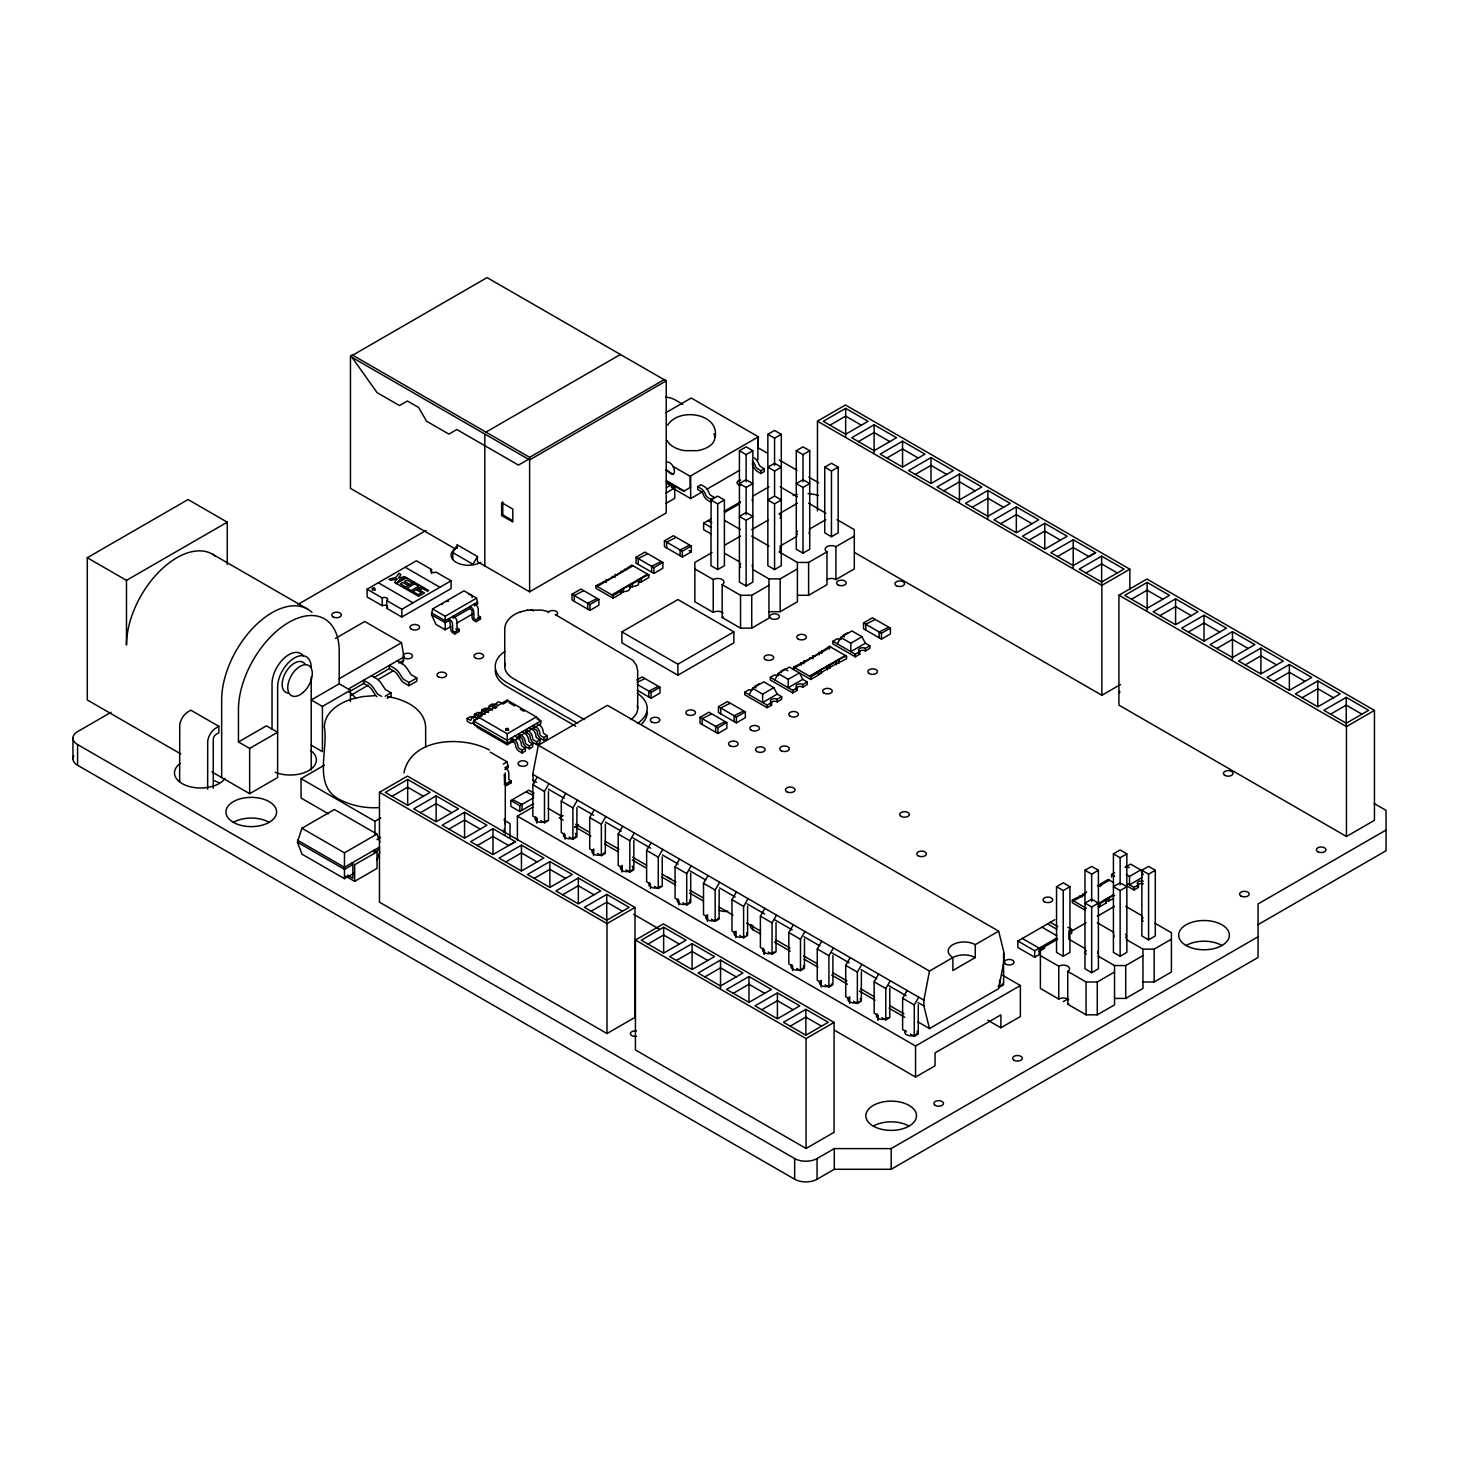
<?xml version="1.0" encoding="UTF-8"?>
<svg xmlns="http://www.w3.org/2000/svg" width="1459" height="1459" viewBox="0 0 1459 1459"><rect width="100%" height="100%" fill="white"/><g stroke="black" fill="none" stroke-linecap="round" stroke-linejoin="round"><path stroke-width="1.5" d="M478.552 715.257L478.588 714.491A5.417 3.137 60 0 1 481.78 712.539L485.118 714.399M474.649 717.226L474.667 716.77A5.417 3.137 60 0 1 477.859 714.801L481.196 716.661M495.586 708.144L495.586 707.87A1.933 1.112 60 0 1 496.735 707.177M403.942 772.887C411.073 737.16 463.178 735.719 489.458 750.035M533.739 784.212L532.736 774.328L538.335 745.239L607.473 705.317L998.649 931.152L1004.248 953.785L1004.248 959.548L998.649 988.637L929.492 1028.559L917.711 1021.756M929.492 1028.559L923.894 1005.944L923.894 1000.181L929.492 971.074L952.873 957.578A15.83 9.137 0 0 1 975.269 957.578L975.269 944.648L998.649 931.152M667.62 425.244C679.402 406.021 723.846 414.028 714.108 440.855A23.8 13.751 0 0 1 697.092 450.685L684.545 450.63A24.657 14.225 0 0 1 667.31 440.673M324.336 726.418C325.01 712.466 338.342 703.585 350.342 699.536M375.328 590.275L373.796 589.126L372.264 590.275M508.753 730.12L507.221 728.971L505.689 730.12M450.831 626.568L445.232 629.796L436.004 624.47L431.517 614.768L432.593 608.95L463.998 590.822L476.619 598.117L477.695 603.935L474.339 605.868M354.008 873.157L344.47 878.683L301.922 854.117L297.435 842.208L301.922 828.256L334.385 809.508L376.933 834.074L379.924 842.007M376.933 859.935L379.924 852.001M402.337 664.064L403.942 656.951L401.535 642.726L364.75 621.498L335.424 638.422M749.197 694.776L752.552 688.32L763.75 681.845L773.835 687.663L777.191 694.137L781.677 696.727L781.677 699.299L777.191 701.888A3.958 2.28 0 0 0 770.954 702.363M774.802 680.003L778.158 673.529L789.355 667.073L810.73 679.493L818.426 675.043C817.423 668.952 825.539 668.86 828.639 665.541C835.442 662.878 838.232 658.866 846.548 656.222L846.548 658.811C835.843 664.137 825.539 669.061 818.426 675.043M837.357 643.875L840.731 637.419L851.928 630.945L861.995 636.762L865.351 643.237L869.838 645.826L869.838 648.398L865.351 650.988A3.958 2.28 0 0 0 859.752 650.988A3.958 2.28 0 0 0 859.752 654.216L855.284 656.805L832.888 643.875L832.888 641.285L837.357 638.714A3.958 2.28 0 0 0 841.186 639.297M452.801 559.271L452.801 552.614L457.287 544.864L477.44 556.499L477.44 561.679L529.617 591.807L666.234 512.93L666.234 381.054L664.848 379.851A3.064 2.499 0 0 0 663.991 379.759L529.617 457.324L352.695 355.194A3.064 2.499 0 0 0 351.838 355.285M477.44 556.499L472.953 564.268L452.801 552.614M536.657 822.803L536.657 818.317L532.827 816.092L532.827 784.741L537.313 776.972M540.651 820.615L544.481 822.821L544.481 791.453L548.949 783.702M565.107 839.235L565.107 834.73L561.277 832.524L561.277 801.155L565.745 793.404M569.083 837.028L572.913 839.235L572.913 807.885L577.399 800.116M593.539 851.144L589.71 848.937L589.71 817.569L594.196 809.818M597.533 853.46L601.363 855.667L601.363 824.299L605.832 816.548M622.026 872.099L622.026 867.594L618.197 865.388L618.197 834.019L622.665 826.25M626.002 869.892L629.832 872.099L629.832 840.731L634.318 832.98M650.459 888.513L650.459 884.008L646.629 881.801L646.629 850.433L651.115 842.682M654.453 886.324L658.283 888.531L658.283 857.163L662.751 849.393M678.909 904.927L678.909 900.44L675.079 898.215L675.079 866.865L679.547 859.096M682.885 902.738L686.715 904.945L686.715 873.576L691.201 865.825M707.341 921.358L707.341 916.854L703.512 914.647L703.512 883.279L707.998 875.528M711.335 919.152L715.165 921.358L715.165 890.008L719.634 882.239M735.792 933.268L731.962 931.061L731.962 899.692L736.43 891.941M739.768 935.584L743.598 937.79L743.598 906.422L748.084 898.671M764.224 954.186L764.224 949.7L760.394 947.493L760.394 916.124L764.881 908.355M768.218 951.997L772.048 954.204L772.048 922.836L776.516 915.085M792.656 970.618L792.656 966.113L788.827 963.907L788.827 932.538L793.313 924.787M796.65 968.411L800.48 970.636L800.48 939.268L804.967 931.499M821.107 987.032L821.107 982.527L817.277 980.32L817.277 948.952L821.764 941.201M825.083 984.843L828.913 987.05L828.913 955.681L833.399 947.931M849.539 998.959L845.709 996.752L845.709 965.384L850.196 957.615M853.533 1001.257L857.363 1003.464L857.363 972.095L861.85 964.344M877.99 1019.877L877.99 1015.373L874.16 1013.166L874.16 981.798L878.628 974.047M881.966 1017.671L885.795 1019.896L885.795 988.527L890.282 980.758M906.458 1031.823L902.629 1029.598L902.629 998.248L907.115 990.479M910.452 1034.121L914.282 1036.328L914.282 1004.959L918.769 997.208M516.559 737.871L540.815 723.865L540.815 721.02L536.347 716.953L507.221 700.138L478.114 716.953L473.628 721.02L473.628 723.865L478.114 727.95L507.221 744.747L520.808 736.904M620.768 589.728L620.768 591.187L613.054 595.619L595.929 585.734L595.929 588.324L613.054 598.208L620.768 593.777C619.765 587.667 627.881 587.576 630.981 584.257C637.784 581.594 640.556 577.6 648.89 574.937L648.89 577.527L641.194 581.977L638.385 582.177M818.426 671.012L818.426 672.453L810.73 676.903L793.587 667.018L793.587 669.608M1114.64 895.534C1106.779 897.194 1104.919 902.428 1097.952 903.905M351.838 355.285L350.47 356.488L529.617 459.913L666.198 380.872L487.069 277.611L350.47 356.488L350.47 488.364L455.336 548.912M180.752 753.92L87.285 699.955L87.285 557.721L188.065 499.543L227.257 522.176L227.257 564.524M87.285 557.721L126.477 580.354L227.257 522.176M485.956 432.119L620.312 354.537M528.505 459.275L518.419 465.093L456.831 429.53L448.916 434.107L426.52 421.177L418.605 407.462L407.408 401.006L399.492 405.566L377.097 392.635L352.02 357.382M111.048 712.302L77.582 731.634A15.83 9.137 0 0 0 77.582 744.564L77.582 765.245L794.663 1179.237A15.83 9.137 0 0 0 817.058 1179.237L834.293 1169.279L891.175 1169.279L1258.059 957.469L1258.059 903.942L1386.05 830.043M298.092 604.336L426.046 530.438M665.723 412.769L691.238 398.033L758.406 436.825L757.859 448.46M387.219 606.087A3.173 1.824 0 0 0 382.24 605.704L367.121 596.986L367.121 589.217L416.38 560.767L431.499 569.502L431.499 573.387M501.622 515.519L512.82 521.975L512.82 509.045L501.622 502.589L501.622 515.519L502.753 514.863L512.073 520.261M386.708 600.524L401.827 609.26L451.086 580.81L451.086 588.579L401.827 617.011L386.708 608.294L386.708 600.524A3.173 1.824 0 0 0 386.708 597.953A3.173 1.824 0 0 0 382.24 597.953L367.121 589.217M213.251 788.225L213.251 739.275A3.958 2.28 -60 0 1 216.06 734.442L218.85 732.819L218.85 726.345L214.947 728.679A11.891 6.876 -60 0 0 207.707 741.208L207.652 789.155M666.416 469.689C678.088 483.276 676.009 461.609 666.416 461.919M666.763 487.415L670.265 485.391M432.593 608.95L445.232 616.245L476.619 598.117M338.98 678.836L401.535 642.726M673.31 466.552L690.107 476.254L758.406 436.825M665.979 493.033L674.733 487.981L674.733 498.321L665.979 503.373M739.403 450.74L746.133 446.855L752.844 450.74L752.844 582.105L746.133 585.989L739.403 582.105L739.403 450.74L746.133 454.624L752.844 450.74M767.853 434.326L774.565 430.441L781.294 434.326L781.294 565.673L774.565 569.557L767.853 565.673L767.853 434.326L774.565 438.192L781.294 434.326M477.695 602.002L445.232 620.75L431.517 612.835M238.455 741.974L266.432 725.816L277.629 732.272L249.653 748.431L238.455 741.974L238.455 709.658A71.254 41.144 -60 0 1 288.827 622.373A71.254 41.144 -60 0 1 339.217 651.462L339.217 683.797L311.223 699.955L322.421 706.411L350.415 690.253L350.415 701.56M474.339 603.935L475.816 604.81A3.958 2.28 60 0 1 478.242 608.987L478.278 615.662L480.503 617.193L480.503 619.127L476.017 621.716L474.066 620.586A2.772 1.605 60 0 1 472.096 617.193L472.023 610.5L469.853 608.458L453.056 618.16L453.056 616.209L454.551 617.102A3.958 2.28 60 0 1 456.959 621.279L456.995 627.935L459.22 629.467L459.22 631.4L454.752 633.99L452.782 632.859A2.772 1.605 60 0 1 450.831 629.467L449.846 621.479L448.588 620.75L445.232 622.683L431.517 614.768M690.672 487.251L683.669 491.282L666.216 481.215M456.43 623.321L473.227 613.637M711.098 502.279L707.706 500.309A7.204 4.158 60 0 1 703.493 495.02L703.165 494.127A3.72 2.152 60 0 0 700.977 491.391L697.676 489.476L697.676 486.631L701.031 484.698L704.442 486.668A7.204 4.158 60 0 1 708.636 491.938L708.965 492.85A3.72 2.152 60 0 0 711.153 495.586L714.472 497.501L711.098 499.434L710.971 565.673L717.682 569.557L724.412 565.673L724.412 499.999L717.682 496.115L710.971 499.999L717.682 503.884L724.412 499.999M348.646 688.867L403.942 656.951M817.459 510.887L817.459 421.177L845.454 405L1129.85 569.211L1129.85 589.4M348.646 692.113L364.185 683.14M373.905 677.523L389.444 668.55L394.185 671.359A7.623 4.395 60 0 1 397.596 674.733L400.988 679.894A6.547 3.775 60 0 0 403.924 682.794L408.976 685.712L416.818 681.189L416.818 677.961L411.785 675.061A2.59 1.495 60 0 1 410.672 674.003L406.842 668.186A11.581 6.693 60 0 0 402.483 663.881L397.231 660.836M398.909 663.097L403.942 660.179M448.588 620.75L448.588 618.798L450.065 619.692A3.958 2.28 60 0 1 452.491 623.868L452.709 630.872L454.752 632.057L459.22 629.467M469.853 608.458L469.853 606.525L471.348 607.4A3.958 2.28 60 0 1 473.756 611.576L474.029 618.616L476.017 619.765L480.503 617.193M845.673 408.374L823.277 421.304L845.673 434.235L868.069 421.304L845.673 408.374L845.673 436.168M671.468 487.47L690.672 498.559L703.183 491.336M707.013 489.13L739.585 470.309M350.707 695.341L368.306 685.183M378.082 679.547L393.711 670.52M829.989 425.171L845.673 416.125L861.357 425.171M752.26 460.88A7.204 4.158 60 0 1 755.105 465.111L755.434 466.023A3.72 2.152 60 0 0 757.622 468.758L760.923 470.673L764.297 468.722L764.297 471.567L760.923 473.5L757.531 471.549A7.204 4.158 60 0 1 753.318 466.26M796.286 450.74L803.015 446.855L809.727 450.74L809.727 549.259L803.015 553.143L796.286 549.259L796.286 450.74L803.015 454.624L809.727 450.74M746.133 487.452L752.844 483.586L746.133 479.701L739.403 483.586L746.133 487.452L746.133 514.644M774.565 471.038L781.294 467.154L774.565 463.287L767.853 467.154L774.565 471.038L774.565 495.951L781.294 499.999L774.565 503.884L767.853 499.999L774.565 496.115M385.194 696.217L391.067 692.824L391.067 696.052L387.146 698.332M389.389 668.587L389.389 665.359L394.641 668.404A11.581 6.693 60 0 1 399 672.708L402.72 678.362A2.59 1.495 60 0 0 403.815 679.493L408.976 682.484L416.818 677.961M572.001 594.232L580.956 589.053L598.883 599.394L598.883 605.211L589.91 610.391L572.001 600.05L572.001 594.232L589.91 604.573L598.883 599.394M635.996 557.283L644.951 552.104L662.86 562.444L662.86 568.262L653.906 573.442L635.996 563.101L635.996 557.283L653.906 567.624L662.86 562.444M664.429 540.851L673.383 535.69L691.311 546.031L691.311 551.849L682.356 557.028L664.429 546.669L664.429 540.851L682.356 551.21L691.311 546.031M711.08 533.939L703.621 529.635L703.621 523.161L710.898 518.966M724.321 511.197L740.57 501.823M874.105 424.788L851.728 437.718L874.105 450.649L896.501 437.718L874.105 424.788L874.105 452.582M595.929 585.734C609.953 578.949 619.656 573.423 631.765 565.052L648.89 574.937M725.123 512.127L739.822 503.647M752.443 496.352L768.966 486.814M597.187 586.463L633.024 565.782M858.439 441.603L874.105 432.539L889.789 441.603M211.92 771.902L249.653 793.696L277.629 777.538L277.629 687.025A23.745 13.715 -60 0 1 294.426 657.936A23.745 13.715 -60 0 1 311.223 667.62M824.736 467.154L831.448 463.287L838.177 467.154L838.177 532.845L831.448 536.711L824.736 532.845L824.736 467.154L831.448 471.038L838.177 467.154M611.795 594.907L647.632 574.208M746.133 520.298L752.844 516.413L746.133 512.547L739.403 516.413L746.133 520.298L746.133 585.989M803.015 487.452L809.727 483.586L803.015 479.701L796.286 483.586L803.015 487.452L803.015 553.143M328.512 813.867L301.065 798.037L301.065 778.632L324.409 765.154M620.768 593.777C619.583 590.293 629.486 592.992 629.723 588.597L629.723 584.548M629.723 588.597C628.537 585.132 638.44 587.813 638.677 583.418L638.677 579.387M902.556 441.202L880.16 454.132L902.556 467.062L924.951 454.132L902.556 441.202L902.556 466.789M712.083 552.487L694.849 562.444L694.849 601.746L713.214 612.361A6.328 3.666 0 0 1 723.172 613.108M725.196 544.918L740.534 536.073M751.732 529.617L768.255 520.061M779.051 513.842L797.416 503.227M886.871 458.017L902.556 448.971L918.222 458.017M475.087 719.871L474.904 719.779A1.933 1.112 60 0 0 473.756 720.472L473.719 721.22A5.417 3.119 60 0 1 470.527 723.19L467.19 721.311L467.19 718.466L470.546 716.533L473.5 718.211M474.467 717.117L474.467 714.272L477.841 712.339L480.777 714.016M481.744 712.922L481.744 710.077L485.118 708.126L488.054 709.803M621.881 631.875L677.87 599.54L733.859 631.875L733.859 642.854L677.87 675.189L621.881 642.854L621.881 631.875L677.87 664.192L733.859 631.875M479.227 717.792L473.628 721.02L507.221 740.424L540.815 721.02L537.076 718.868M930.988 457.634L908.592 470.564L930.988 483.494L953.384 470.564L930.988 457.634L930.988 483.203M796.687 536.493L780.164 546.031L780.164 552.487M809.326 529.198L825.849 519.659M915.322 474.43L930.988 465.385L946.672 474.43M379.468 792.273L407.462 776.097L634.993 907.462L634.993 1017.361L606.999 1033.537L379.468 902.173L379.468 792.273L606.999 923.62L634.993 907.462M407.681 779.471L385.285 792.401L407.681 805.332L430.077 792.401L407.681 779.471L407.681 805.04M391.997 796.267L407.681 787.222L423.365 796.267M478.114 716.953L507.221 733.768L536.347 716.953M959.438 474.047L937.043 486.978L959.438 499.908L981.834 486.978L959.438 474.047L959.438 501.841M694.849 568.919L713.214 579.515A6.328 3.666 0 0 1 722.169 579.515A6.328 3.666 0 0 1 722.169 584.694L740.534 595.29L751.732 595.29L768.966 585.333M752.443 569.32L768.966 578.876L780.164 578.876L797.416 568.919M779.051 551.849L797.416 562.444L808.614 562.444L826.979 551.849A6.328 3.666 0 0 1 826.979 546.669A6.328 3.666 0 0 1 835.934 546.669L854.299 536.073M943.754 490.862L959.438 481.817L975.104 490.862M512.82 740.041L507.221 743.269L473.628 723.865M301.065 778.632L374.981 821.308L380.799 817.934M436.132 795.885L413.736 808.815L436.132 821.745L458.509 808.815L436.132 795.885L436.132 821.453M636.726 680.003L642.106 676.903L660.015 687.244L660.015 693.061L651.061 698.241L637.309 690.289M637.182 682.338L644.349 678.836M301.922 828.256L344.47 852.822L376.933 834.074M522.067 750.145L525.422 748.212L525.422 751.057L522.067 752.99L518.729 751.02A5.417 3.119 60 0 1 515.538 745.367L515.501 744.564A1.933 1.112 60 0 0 514.352 742.558L511.416 740.844L511.416 737.999L514.753 739.968A5.417 3.137 60 0 1 517.945 745.622L517.981 746.424A1.915 1.112 60 0 0 519.13 748.431L522.067 750.145L522.067 752.99M529.343 745.95L532.699 744.017L532.699 746.862L529.343 748.795L526.024 746.826A5.417 3.119 60 0 1 522.814 741.154L522.778 740.37A1.933 1.112 60 0 0 521.629 738.363L518.711 736.631L518.711 733.804L522.03 735.774A5.417 3.137 60 0 1 525.222 741.427L525.258 742.23A1.915 1.112 60 0 0 526.407 744.236L529.343 745.95L529.343 748.795M536.62 741.756L539.976 739.804L539.976 742.649L536.62 744.582L533.301 742.631A5.417 3.119 60 0 1 530.091 736.959L530.055 736.175A1.933 1.112 60 0 0 528.924 734.151L525.988 732.436L525.988 729.591L529.307 731.561A5.417 3.137 60 0 1 532.499 737.214L532.535 738.017A1.915 1.112 60 0 0 533.684 740.023L536.62 741.756L536.62 744.582M543.897 737.543L547.253 735.61L547.253 738.455L543.897 740.388L540.578 738.418A5.417 3.119 60 0 1 537.368 732.746L537.331 731.962A1.933 1.112 60 0 0 536.201 729.956L533.264 728.242L533.264 725.397L536.584 727.366A5.417 3.137 60 0 1 539.775 733.02L539.83 733.822A1.915 1.112 60 0 0 540.961 735.828L543.897 737.543L543.897 740.388M503.246 764.151L507.167 761.89L508.243 767.708L504.887 769.641M420.447 812.699L436.132 803.635L451.798 812.699M376.878 839.6L380.708 837.393M508.243 765.774L504.887 767.708L506.364 768.583A3.958 2.28 60 0 1 508.79 772.778L508.808 779.434L511.051 780.966L511.051 782.899L506.565 785.489L504.613 784.358A2.772 1.605 60 0 1 504.103 783.994M987.871 490.479L965.475 503.391L987.871 516.322L1010.266 503.391L987.871 490.479L987.871 518.273M722.169 584.694L722.169 617.522L740.534 628.136L751.732 628.136L768.966 618.178L768.966 578.876M768.966 611.704L780.164 611.704L797.416 601.746L797.416 562.444M797.416 595.29L808.614 595.29L826.979 584.694L826.979 551.849M826.979 579.515A6.328 3.666 0 0 1 835.934 579.515L854.299 568.919L854.299 529.617L837.047 519.659M379.595 847.022L344.47 867.303L297.435 840.147M347.479 875.126L352.859 878.227L352.859 865.807L351.747 865.169L344.47 869.363L297.435 842.208M375.948 851.181L379.595 849.083M637.309 684.472L651.061 692.423L660.015 687.244M972.205 507.276L987.871 498.23L1003.555 507.276M351.747 865.169L351.747 863.09L354.646 864.768L377.042 851.837L377.042 868.397L354.646 881.327L345.692 876.148M504.121 774.437A3.958 2.28 60 0 1 504.303 775.349L504.54 782.352L506.565 783.556L511.051 780.966M464.564 812.298L442.168 825.229L464.564 838.159L486.959 825.229L464.564 812.298L464.564 837.885M448.88 829.113L464.564 820.067L480.248 829.113M1016.321 506.893L993.926 519.823L1016.321 532.754L1038.717 519.823L1016.321 506.893L1016.321 532.462M533.575 803.599L519.805 811.532L510.851 806.353L510.851 800.535L528.76 790.194L534.14 793.295M1000.637 523.708L1016.321 514.644L1031.987 523.708M510.851 800.535L519.805 805.715L533.575 797.781M492.996 828.73L470.619 841.661L492.996 854.591L515.392 841.661L492.996 828.73L492.996 854.299M517.398 840.512L517.398 816.128L532.918 807.174M477.33 845.527L492.996 836.481L508.68 845.527L515.392 841.661M699.992 717.372L708.946 712.211L726.856 722.552L726.856 728.369L717.901 733.53L699.992 723.19L699.992 717.372L717.901 727.713L726.856 722.552M718.466 706.703L727.421 701.524L745.348 711.883L745.348 717.7L736.394 722.862L718.466 712.521L718.466 706.703L736.394 717.044L745.348 711.883M863.527 622.957L872.482 617.795L890.391 628.136L890.391 633.954L881.437 639.115L863.527 628.774L863.527 622.957L881.437 633.297L890.391 628.136M781.677 696.727L777.191 699.299A3.958 2.28 0 0 0 771.592 699.299A3.958 2.28 0 0 0 771.592 702.545L771.592 705.116L767.106 707.706L744.71 694.776L744.71 692.204L749.197 689.615A3.958 2.28 0 0 0 752.005 690.271M759.282 683.797L754.795 686.368A3.958 2.28 0 0 1 755.963 687.991M778.158 673.529L788.225 679.365L799.423 672.891L802.778 679.365L807.265 681.937L807.265 684.526L802.778 687.116A3.958 2.28 0 0 0 797.179 687.116A3.958 2.28 0 0 0 797.179 690.344L792.711 692.934L770.316 680.003L770.316 677.414L774.802 674.824A3.958 2.28 0 0 0 778.614 675.426M847.442 632.896L842.955 635.467A3.958 2.28 0 0 1 844.123 637.091M793.587 667.018C807.611 660.234 817.332 654.708 829.423 646.337L846.548 656.222M1044.753 523.307L1022.358 536.237L1044.753 549.168L1067.149 536.237L1044.753 523.307L1044.753 548.876M794.845 667.748L830.682 647.048M1029.087 540.122L1044.753 531.076L1060.438 540.122M752.552 688.32L762.638 694.137L773.835 687.663M840.731 637.419L850.798 643.237L861.995 636.762M544.481 822.821L548.456 820.523L548.456 791.179M563.138 815.581L559.271 817.824L563.21 820.104M777.191 694.137L762.638 702.545L762.638 694.137M802.778 679.365L788.225 687.754L788.225 679.365M865.351 643.237L850.798 651.644L850.798 643.237M809.471 676.174L845.29 655.492M521.447 845.144L499.051 858.074L521.447 871.005L543.842 858.074L521.447 845.144L521.447 870.713M744.71 692.204L767.106 705.116L771.592 702.545M770.316 677.414L792.711 690.344L797.179 687.754A3.958 2.28 0 0 1 797.179 684.526A3.958 2.28 0 0 1 802.778 684.526L807.265 681.937M832.888 641.285L855.284 654.216L859.752 651.644A3.958 2.28 0 0 1 859.752 648.398A3.958 2.28 0 0 1 865.351 648.398L869.838 645.826M505.762 861.959L521.447 852.913L537.131 861.959M574.755 826.979L578.639 824.736M1073.204 539.739L1050.808 552.669L1073.204 565.581L1095.6 552.669L1073.204 539.739L1073.204 567.533M1057.52 556.536L1073.204 547.49L1088.87 556.536L1095.6 552.669M572.913 839.235L576.907 836.937L576.907 807.593M549.879 861.576L527.483 874.488L549.879 887.419L572.275 874.488L549.879 861.576L549.879 887.145M534.213 878.373L549.879 869.327L565.563 878.373M1101.636 556.153L1079.241 569.083L1101.636 582.013L1124.032 569.083L1101.636 556.153L1101.636 583.947M1085.97 572.968L1101.636 563.904L1117.32 572.968M601.363 855.667L605.339 853.369L605.339 824.007M578.329 877.99L555.934 890.92L578.329 903.851L600.725 890.92L578.329 877.99L578.329 903.559M562.645 894.805L578.329 885.741L593.995 894.805M817.459 421.177L1101.873 585.369L1129.85 569.211M629.832 872.099L633.826 869.801L633.826 840.457M1118.925 595.217L1146.92 579.059L1374.451 710.424L1374.451 820.323L1346.456 836.481L1118.925 705.116L1118.925 595.217L1346.456 726.582L1374.451 710.424M606.762 894.403L584.366 907.334L606.762 920.264L629.157 907.334L606.762 894.403L606.762 922.197M1147.139 582.433L1124.743 595.345L1147.139 608.275L1169.534 595.345L1147.139 582.433L1147.139 610.227M591.096 911.218L606.762 902.173L622.446 911.218M1131.473 599.23L1147.139 590.184L1162.823 599.23M658.283 888.531L662.258 886.233L662.258 856.871M1175.589 598.847L1153.194 611.777L1175.589 624.707L1197.985 611.777L1175.589 598.847L1175.589 624.416M1159.905 615.643L1175.589 606.597L1191.255 615.643M686.715 904.945L690.709 902.647L690.709 873.303M635.431 940.052L663.426 923.894L834.074 1022.412L834.074 1132.312L806.079 1148.47L635.431 1049.951L635.431 940.052L806.079 1038.571L834.074 1022.412M663.644 927.249L641.249 940.18L663.644 953.11L686.04 940.18L663.644 927.249L663.644 952.818M1204.022 615.26L1181.626 628.191L1204.022 641.121L1226.417 628.191L1204.022 615.26L1204.022 640.829M647.978 944.064L663.644 935L679.329 944.064M1188.356 632.075L1204.022 623.029L1219.706 632.075M854.719 552.578L1101.873 695.268L1120.53 684.49M715.165 921.358L719.141 919.061L719.141 889.716M692.095 943.663L669.699 956.593L692.095 969.524L714.491 956.593L692.095 943.663L692.095 969.232M1232.472 631.692L1210.076 644.623L1232.472 657.535L1254.868 644.623L1232.472 631.692L1232.472 659.486M676.411 960.478L692.095 951.432L707.761 960.478M1216.788 648.489L1232.472 639.443L1248.138 648.489M743.598 937.79L747.592 935.493L747.592 906.13M720.527 960.095L698.131 973.025L720.527 985.956L742.923 973.025L720.527 960.095L720.527 987.889M1260.904 648.106L1238.509 661.036L1260.904 673.967L1283.3 661.036L1260.904 648.106L1260.904 673.675M704.861 976.892L720.527 967.846L736.211 976.892M1245.238 664.921L1260.904 655.857L1276.589 664.921M772.048 954.204L776.024 951.906L776.024 922.562M748.978 976.509L726.582 989.439L748.978 1002.369L771.373 989.439L748.978 976.509L748.978 1002.078M1289.355 664.52L1266.959 677.45L1289.355 690.381L1311.75 677.45L1289.355 664.52L1289.355 690.089M733.293 993.324L748.978 984.26L764.644 993.324M1273.671 681.335L1289.355 672.289L1305.021 681.335M800.48 970.636L804.474 968.32L804.474 938.976M777.41 992.922L755.014 1005.853L777.41 1018.783L799.806 1005.853L777.41 992.922L777.41 1018.51M1317.787 680.952L1295.391 693.882L1317.787 706.813L1340.183 693.882L1317.787 680.952L1317.787 706.521M761.744 1009.737L777.41 1000.692L793.094 1009.737M1302.121 697.749L1317.787 688.703L1333.471 697.749M828.913 987.05L832.907 984.752L832.907 955.39M805.86 1009.354L783.465 1022.285L805.86 1035.215L828.256 1022.285L805.86 1009.354L805.86 1034.923M1346.238 697.366L1323.842 710.296L1346.238 723.226L1368.633 710.296L1346.238 697.366L1346.238 725.159M790.176 1026.151L805.86 1017.105L821.526 1026.151M1330.553 714.181L1346.238 705.116L1361.904 714.181M1056.535 886.689L1063.246 882.823L1069.958 886.689L1069.958 952.38L1063.246 956.265L1056.535 952.38L1056.535 886.689L1063.246 890.574L1069.958 886.689M1084.967 870.275L1091.679 866.391L1098.408 870.275L1098.408 968.794L1091.679 972.679L1084.967 968.794L1084.967 870.275L1091.679 874.16L1098.408 870.275M1113.418 853.862L1120.129 849.977L1126.84 853.862L1126.84 952.38L1120.129 956.265L1113.418 952.38L1113.418 853.862L1120.129 857.728L1126.84 853.862M857.363 1003.464L861.357 1001.166L861.357 971.822M1111.612 877.041L1111.612 874.452L1114.585 872.737M1125.035 867.357L1130.634 864.111L1140.719 869.929L1143.236 874.78M1085.642 910.452L1072.31 902.774L1072.31 900.185C1078.566 896.318 1082.779 896.355 1086.681 891.887M1100.451 886.525L1100.451 883.935L1108.147 879.503L1113.053 882.33M975.269 957.578L952.873 970.509L952.873 957.578A15.83 9.137 0 0 1 952.873 944.648A15.83 9.137 0 0 1 975.269 944.648M1073.569 900.914L1084.219 894.768L1082.961 894.039M1109.405 880.215L1098.773 886.361L1097.515 885.631M1022.358 938.465L1039.155 948.168L1039.155 954.642L1034.686 957.213L1017.89 947.529L1017.89 941.055L1054.839 919.717M1126.166 874.452L1129.521 876.403L1140.719 869.929M1141.85 870.275L1148.561 866.391L1155.291 870.275L1155.291 935.949L1148.561 939.833L1141.85 935.949L1141.85 870.275L1148.561 874.16L1155.291 870.275M885.795 1019.896L889.789 1017.58L889.789 988.235M1142.251 877.443L1129.521 884.811L1129.521 876.403M1091.679 906.987L1098.408 903.121L1091.679 899.236L1084.967 903.121L1091.679 906.987L1091.679 972.679M1120.129 890.574L1126.84 886.689L1120.129 882.823L1113.418 886.689L1120.129 890.574L1120.129 956.265M1097.15 904.179L1113.381 894.805M1097.952 906.495L1099.667 906.769L1106.104 903.048L1106.104 898.999M1106.104 903.048L1106.104 901.589L1113.454 898.799M1127.843 883.826L1134.008 887.382L1138.476 884.811A3.958 2.28 0 0 1 1138.129 881.801A3.958 2.28 0 0 1 1143.254 881.2M1126.53 885.668L1134.008 889.972L1138.476 887.382L1138.476 884.811M1017.89 941.055L1034.686 950.757L1056.79 937.991M1068.645 931.152L1071.636 929.419L1071.636 933.724M1057.647 939.195L1040.395 949.152L1040.395 988.454L1058.76 999.05A6.328 3.666 0 0 1 1068.736 999.816M1086.08 922.763L1068.845 932.72L1068.845 939.195L1085.368 948.733M1097.277 916.307L1114.53 906.349M1039.155 951.396L1044.753 948.168M914.282 1036.328L918.276 1034.03L918.276 1004.686M517.398 816.128L915.559 1046.012L1020.37 985.518L1020.37 1016.54L1000.892 1027.793L987.816 1020.242M834.749 1030.382L915.559 1077.052L935.055 1065.799L935.055 1052.869L1000.892 1014.862L1000.892 1027.793M1040.395 955.609L1058.76 966.205A6.328 3.666 0 0 1 1067.733 966.205A6.328 3.666 0 0 1 1067.733 971.384L1086.08 981.98L1097.277 981.98L1114.53 972.022M1098.007 956.028L1114.53 965.566L1125.728 965.566L1142.962 955.609M1126.439 939.596L1142.962 949.152L1154.16 949.152L1171.413 939.195M1063.246 1001.64L1067.733 999.05M77.582 744.564L794.663 1158.555A15.83 9.137 0 0 0 817.058 1158.555L834.293 1148.598L891.175 1148.598L1258.059 936.787M1067.733 971.384L1067.733 1004.23L1086.08 1014.826L1097.277 1014.826L1114.53 1004.868L1114.53 965.566M1114.53 998.412L1125.728 998.412L1142.962 988.454L1142.962 949.152M1142.962 981.98L1154.16 981.98L1171.413 972.022L1171.413 932.72L1154.89 923.182M1258.059 924.623L1386.05 850.743L1386.05 810.347L1374.232 803.526M520.972 611.704C513.203 614.075 505.069 620.039 504.741 628.92L504.741 666.416M527.41 610.172L542 610.117L549.168 611.832M520.48 611.832L527.666 610.117M350.561 699.426L362.343 696.618L374.981 695.651M379.34 807.557C365.534 808.56 351.437 805.715 339.145 799.313C312.573 785.27 328.603 750.054 324.299 726.91M387.602 696.618C403.705 699.135 424.605 708.126 425.645 726.91L425.645 747.154M1097.934 885.394L1100.451 885.394L1100.451 883.935M496.808 704.35L496.334 704.132A5.417 3.137 60 0 0 493.142 706.101L493.106 706.849A1.915 1.112 60 0 1 492.467 707.615M482.364 715.658L482.181 715.567A1.933 1.112 60 0 0 481.306 715.676M682.721 404.289L674.842 399.73A15.83 9.137 0 0 0 665.723 397.14M757.586 447.512L767.434 453.202M779.27 460.023L796.997 470.254M808.815 477.075L818.663 482.765M764.297 468.722L760.978 466.807A3.72 2.152 60 0 1 758.789 464.071L758.461 463.178A7.204 4.158 60 0 0 754.267 457.889M780.164 486.814L797.416 496.771M808.614 503.227L825.849 513.185M697.676 486.631L701.068 488.601A7.204 4.158 60 0 1 705.281 493.872L705.609 494.783A3.72 2.152 60 0 0 707.797 497.519L711.098 499.434M665.851 469.999L673.31 474.321M666.781 480.886L684.235 490.972M666.416 483.166L674.733 487.981M725.196 520.754L740.534 529.617M751.732 536.073L768.966 546.031M708.089 520.571L711.828 522.741M703.621 523.161L711.08 527.465M725.123 553.563L739.822 562.043M689.067 550.554L691.311 551.849M822.147 650.532L823.405 651.261M838.013 659.687L839.272 660.416M818.791 652.465L820.049 653.194M834.657 661.638L835.916 662.368M813.192 655.711L814.45 656.422M829.059 664.866L830.317 665.596M809.836 657.644L811.095 658.374M825.703 666.799L826.961 667.529M804.237 660.872L805.496 661.602M820.104 670.046L821.362 670.757M800.863 662.805L802.14 663.535M816.748 671.979L818.007 672.708M624.488 569.247L625.747 569.977M640.355 578.421L641.613 579.15M621.115 571.198L622.391 571.91M636.999 580.354L638.258 581.083M787.86 670.739L784.869 669.006L780.401 671.596A3.958 2.28 0 0 1 781.422 672.617M1126.166 866.062L1129.157 867.777M615.516 574.427L616.792 575.156M631.4 583.582L632.659 584.311M612.16 576.36L613.418 577.089M628.045 585.533L629.303 586.244M606.561 579.588L607.819 580.317M622.446 588.761L623.704 589.491M1111.612 874.452L1114.585 876.184M603.205 581.539L604.464 582.269M619.072 590.694L620.349 591.424M1100.87 883.698L1102.129 884.428M1125.728 906.349L1142.251 915.887M1107.782 898.033L1109.041 898.762M1104.427 899.966L1105.685 900.695M1098.828 903.212L1100.086 903.923M1079.587 895.972L1080.845 896.701M1072.31 900.185L1086.353 908.3M1097.277 922.763L1113.819 932.319M555.186 614.494L633.115 660.489L636.507 665.45L637.692 670.939L637.692 708.436M531.185 609.57L533.429 610.865M1067.897 927.267L1071.636 929.419M1050.352 922.307L1057.83 926.629M1047.562 923.93L1056.881 929.31M451.086 580.81L435.986 572.092A3.173 1.824 0 0 1 431.499 572.092A3.173 1.824 0 0 1 431.499 569.502M1041.963 927.158L1056.881 935.784M405.183 567.241L439.888 587.284M478.534 617.996L480.503 619.127M378.319 582.761L413.025 602.804M584.366 719.579L513.55 678.69A30.092 17.362 0 0 1 505.197 663.389M577.655 723.445L506.838 682.575A39.594 22.852 0 0 1 505.069 651.334M575.685 726.199L506.838 686.441A39.594 22.852 0 0 1 495.239 670.283M1002.625 975.269L1020.37 985.518M509.1 702.709L514.699 705.937M520.298 709.183L524.018 711.335M536.62 723.445L539.939 725.433A5.417 3.137 60 0 1 543.131 731.087L543.186 731.871A1.915 1.112 60 0 0 544.316 733.895L547.253 735.61M495.13 705.518L492.394 703.931L489.039 705.864L489.039 708.709M495.75 708.253L492.413 706.393A5.417 3.137 60 0 0 489.221 708.363M529.343 727.658L532.663 729.628A5.417 3.137 60 0 1 535.854 735.281L535.909 736.084A1.915 1.112 60 0 0 537.04 738.09L539.976 739.804M492.394 710.205L489.057 708.326A5.417 3.137 60 0 0 485.865 710.296L485.829 711.044A1.915 1.112 60 0 1 485.19 711.828M488.473 712.466L485.136 710.588A5.417 3.137 60 0 0 482.4 711.208M522.067 731.853L525.386 733.822A5.417 3.137 60 0 1 528.577 739.476L528.632 740.278A1.915 1.112 60 0 0 529.763 742.284L532.699 744.017M212.485 554.201L307.667 609.151M481.744 710.077L484.497 711.645M538.335 745.239L929.492 971.074M514.79 736.066L518.109 738.035A5.417 3.137 60 0 1 521.301 743.689L521.355 744.491A1.915 1.112 60 0 0 522.486 746.497L525.422 748.212M474.467 714.272L477.221 715.858M477.841 718.612L474.503 716.734A5.417 3.137 60 0 0 471.312 718.703L471.275 719.451A1.915 1.112 60 0 1 470.126 720.144L467.19 718.466M371.461 675.699L376.732 678.745A11.581 6.693 60 0 1 381.073 683.049L384.921 688.885A2.59 1.495 60 0 0 385.887 689.833L391.067 692.824M532.736 774.328L923.894 1000.181M490.333 752.169L507.167 761.89M532.736 780.091L536.657 782.371M548.456 789.173L564.177 798.255M577.946 806.207L593.667 815.271M605.467 822.092L621.187 831.174M632.987 837.977L650.678 848.19M662.459 854.992L678.198 864.075M689.979 870.895L705.7 879.959M719.469 887.911L735.19 896.993M746.99 903.796L764.68 914.009M774.51 919.681L792.201 929.894M804 936.714L819.721 945.797M831.521 952.599L849.211 962.812M860.992 969.615L876.731 978.697M888.513 985.518L906.203 995.731M918.003 1002.534L923.894 1005.944M381.547 696.381L378.063 694.356A2.59 1.495 60 0 1 377.079 693.408L373.249 687.572A11.581 6.693 60 0 0 368.89 683.268L363.638 680.222L363.638 683.45L368.434 686.222A7.623 4.395 60 0 1 371.844 689.596L375.237 694.758A6.547 3.775 60 0 0 376.86 696.691M532.827 784.741L544.481 791.453M561.277 801.155L572.913 807.885M589.71 817.569L601.363 824.299M618.197 834.019L629.832 840.731M646.629 850.433L658.283 857.163M675.079 866.865L686.715 873.576M703.512 883.279L715.165 890.008M731.962 899.692L743.598 906.422M760.394 916.124L772.048 922.836M788.827 932.538L800.48 939.268M817.277 948.952L828.913 955.681M845.709 965.384L857.363 972.095M874.16 981.798L885.795 988.527M902.629 998.248L914.282 1004.959M533.702 795.629L526.535 792.146M339.217 683.797L350.415 690.253M509.082 781.769L511.051 782.899M548.146 808.395L561.916 816.347M575.667 824.28L589.436 832.232M605.157 841.314L618.926 849.247M632.677 857.199L646.446 865.151M662.167 874.215L675.918 882.166M689.688 890.118L703.439 898.051M719.178 907.133L732.929 915.085M746.698 923.018L760.449 930.97M776.17 940.052L789.939 947.985M803.69 955.937L817.459 963.87M833.18 972.952L846.931 980.904M860.701 988.837L874.452 996.789M890.191 1005.871L903.942 1013.804M575.065 826.925L590.859 836.043M604.664 844.032L618.488 852.001M632.312 859.989L646.118 867.959M661.912 877.078L675.736 885.066M689.56 893.036L703.366 901.005M760.65 934.088L752.753 929.529A7.915 4.578 0 0 1 751.038 924.55M774.474 942.058L790.267 951.177M804.091 959.165L817.897 967.135M831.721 975.104L847.515 984.223M859.351 991.062L875.145 1000.181M888.969 1008.169L904.762 1017.288M504.194 820.268L510.03 823.642L510.03 837.612M633.698 914.319L659.322 929.109M311.223 745.202L322.421 751.677L322.421 706.411M218.85 726.345L190.855 710.186L186.971 712.503A11.891 6.876 -60 0 0 179.731 725.05L179.658 781.915M377.042 851.837L374.142 850.159L374.142 852.238M350.543 693.353L350.981 693.627A11.581 6.693 60 0 1 355.321 697.913L355.668 698.423M813.046 658.738L812.772 655.948M753.318 466.26L752.99 465.348A3.72 2.152 60 0 0 752.169 463.889M714.035 433.615L714.892 437.244M1346.456 726.582L1346.456 836.481M1154.16 949.152L1154.16 981.98M1148.561 874.16L1148.561 939.833M1134.008 887.382L1134.008 889.972M1125.728 965.566L1125.728 998.412M1120.129 857.728L1120.129 884.92M1108.621 898.999L1108.621 901.589M1101.873 585.369L1101.873 695.268M1099.667 904.179L1099.667 906.769M1097.277 981.98L1097.277 1014.826M1091.679 874.16L1091.679 901.334M1086.08 981.98L1086.08 1014.826M1082.542 894.276L1082.542 896.866M1063.246 890.574L1063.246 956.265M1058.76 966.205L1058.76 999.05M1034.686 950.757L1034.686 957.213M1003.591 953.402L1003.591 984.77L999.597 987.068L999.597 980.302M915.559 1046.012L915.559 1077.052M891.175 1148.598L891.175 1169.279M888.148 627.479L879.193 632.002L879.193 637.82M881.437 633.297L881.437 639.115M878.172 1015.391L878.172 1019.823M874.725 619.728L865.752 624.251L865.752 630.069M865.351 648.398L865.351 650.988M859.752 651.644L859.752 654.216M855.284 654.216L855.284 656.805M849.722 996.752L849.539 1003.445M838.852 660.672L838.852 663.243M836.335 660.672L836.335 664.702M835.934 546.669L835.934 579.515M834.293 1148.598L834.293 1169.279M831.448 471.038L831.448 536.711M829.897 665.833L829.897 668.423M829.423 646.337L829.423 648.908M827.381 665.833L827.381 669.882M821.727 650.769L821.727 653.358M821.289 980.339L821.289 984.77M820.943 671.012L820.943 673.602M819.21 652.228L819.21 654.817M817.058 1158.555L817.058 1179.237M810.73 676.903L810.73 679.493M808.614 562.444L808.614 595.29M806.079 1038.571L806.079 1148.47M803.818 661.109L803.818 663.699M803.015 454.624L803.015 481.798M802.778 684.526L802.778 687.116M801.301 662.568L801.301 665.158M797.179 687.754L797.179 690.344M794.663 1158.555L794.663 1179.237M792.711 690.344L792.711 692.934M780.164 578.876L780.164 611.704M777.191 699.299L777.191 701.888M774.565 438.192L774.565 465.385M774.565 503.884L774.565 569.557M767.106 705.116L767.106 707.706M764.407 949.718L764.407 954.15M760.923 470.673L760.923 473.5M757.859 437.153L757.859 459.767M752.753 925.316L752.753 929.857M751.732 595.29L751.732 628.136M746.133 454.624L746.133 481.798M743.105 711.226L734.151 715.749L734.151 721.567M740.534 595.29L740.534 628.136M736.394 717.044L736.394 722.862M735.956 931.079L735.792 937.772M729.664 703.475L720.71 707.998L720.71 713.816M724.612 721.895L715.658 726.418L715.658 732.236M717.901 727.713L717.901 733.53M717.682 503.884L717.682 569.557M713.214 579.515L713.214 612.361M711.19 714.144L702.217 718.667L702.217 724.485M707.524 914.665L707.524 919.097M690.672 475.926L690.672 498.559M690.107 476.254L690.107 487.561M689.067 545.374L680.113 549.915L680.113 555.733M682.356 551.21L682.356 557.028M677.87 664.192L677.87 675.189M675.626 537.623L666.672 542.146L666.672 547.964M660.635 561.806L651.662 566.329L651.662 572.147M657.79 686.605L648.817 691.128L648.817 696.946M653.906 567.624L653.906 573.442M651.061 692.423L651.061 698.241M647.194 554.037L638.24 558.578L638.24 564.396M641.194 579.387L641.194 581.977M632.239 584.548L632.239 587.138M623.285 589.728L623.285 592.318M622.191 865.388L622.191 869.838M615.096 574.664L615.096 577.253M613.054 595.619L613.054 598.208M606.999 923.62L606.999 1033.537M606.142 579.843L606.142 582.415M596.64 598.755L587.685 603.278L587.685 609.096M593.758 848.974L593.539 855.649M589.91 604.573L589.91 610.391M583.199 590.986L574.244 595.509L574.244 601.327M536.876 818.353L536.876 822.785M529.617 457.324L529.617 591.807M522.048 810.237L522.048 804.42L513.094 799.897M519.805 805.715L519.805 811.532M507.221 700.138L507.221 701.633L503.027 704.059L499.707 702.18A5.417 3.137 60 0 0 496.498 704.15M507.221 733.768L507.221 744.747M506.565 783.556L506.565 785.489M505.288 772.887L505.288 824.609M502.753 501.932L502.753 514.863M484.826 434.053L484.826 565.946M476.017 619.765L476.017 621.716M457.287 544.864L457.287 548.31M454.752 632.057L454.752 633.99M445.232 616.245L445.232 629.796M408.976 682.484L408.976 685.712M401.827 609.26L401.827 617.011M382.24 597.953L382.24 605.704M374.981 821.308L374.981 834.238M354.646 864.768L354.646 881.327M344.47 852.822L344.47 878.683M311.223 676.721L311.223 769.987M272.031 729.226L272.031 683.797A23.745 13.715 -60 0 1 284.487 657.863A23.745 13.715 -60 0 1 303.381 656.003M249.653 748.431L249.653 793.696M221.659 777.538L221.659 699.955A71.254 41.144 -60 0 1 255.836 625.109A71.254 41.144 -60 0 1 312.007 612.361M126.477 580.354L126.477 645.006A71.254 41.144 -60 0 1 159.633 571.18A71.254 41.144 -60 0 1 215.458 556.226M72.95 738.09L72.95 758.789M637.364 693.353A39.594 22.852 0 0 1 637.364 723.5M637.236 705.408A30.092 17.362 0 0 1 630.653 719.597M647.194 712.302A39.594 22.852 0 0 1 641.887 723.737M548.073 612.579A4.833 2.79 0 0 1 555.149 610.883A4.833 2.79 0 0 1 556.153 615.279M480.795 562.317A17.417 10.049 0 0 1 456.175 562.317A17.417 10.049 0 0 1 456.175 548.092M310.512 750.4A26.153 15.101 0 0 1 309.344 770.224A26.153 15.101 0 0 1 275.186 772.285M225.069 778.285A26.153 15.101 0 0 1 187.554 785.982A26.153 15.101 0 0 1 180.351 763.385M740.607 485.446A4.833 2.79 0 0 1 737.032 482.765A4.833 2.79 0 0 1 740.607 480.066M1119.728 692.843A4.833 2.79 0 0 1 1119.728 691.402M636.452 1036.346A4.833 2.79 0 0 1 630.379 1033.665A4.833 2.79 0 0 1 636.452 1030.966M213.707 780.529A26.153 15.101 0 0 1 219.124 782.918M670.939 878.719A4.833 2.79 0 0 1 667.511 876.75M77.582 765.245A15.83 9.137 0 0 1 73.789 755.835M1186.112 945.487A25.332 14.626 0 0 0 1228.496 938.921A25.332 14.626 0 0 0 1197.474 921.012A25.332 14.626 0 0 0 1186.112 945.487A25.332 14.626 0 0 1 1221.949 945.487M873.266 1126.111A25.332 14.626 0 0 0 915.65 1119.545A25.332 14.626 0 0 0 884.628 1101.636A25.332 14.626 0 0 0 873.266 1126.111A25.332 14.626 0 0 1 909.085 1126.111M233.349 822.329A25.332 14.626 0 0 0 275.733 815.763A25.332 14.626 0 0 0 244.693 797.854A25.332 14.626 0 0 0 233.349 822.329A25.332 14.626 0 0 1 269.167 822.329M793.185 495.549A25.332 14.626 0 0 1 797.234 494.455M808.104 493.634A25.332 14.626 0 0 1 818.517 495.549M468.649 594.196A4.833 2.79 0 0 1 472.078 597.606M403.012 655.273A4.833 2.79 0 0 1 410.453 653.705A4.833 2.79 0 0 1 410.453 658.283A4.833 2.79 0 0 1 403.012 656.714M1002.534 983.877A6.328 3.666 0 0 1 1001.895 984.752M1000.892 985.518A6.328 3.666 0 0 1 998.047 986.448M689.669 899.875A6.328 3.666 0 0 1 689.669 901.771M689.049 902.647A6.328 3.666 0 0 1 688.046 903.413M686.733 903.996A6.328 3.666 0 0 1 679.073 903.413A6.328 3.666 0 0 1 678.07 898.999M660.599 886.233A6.328 3.666 0 0 1 651.954 887.564A6.328 3.666 0 0 1 649.638 882.567M632.166 866.154A6.328 3.666 0 0 1 632.166 869.819M631.163 870.567A6.328 3.666 0 0 1 622.829 870.877A6.328 3.666 0 0 1 621.187 866.154M604.354 852.512A6.328 3.666 0 0 1 603.716 853.387M602.713 854.153A6.328 3.666 0 0 1 594.378 854.463A6.328 3.666 0 0 1 592.755 849.74M575.284 833.308A6.328 3.666 0 0 1 574.281 837.721M572.968 838.305A6.328 3.666 0 0 1 565.308 837.721A6.328 3.666 0 0 1 564.305 833.308M546.833 820.542A6.328 3.666 0 0 1 538.189 821.891A6.328 3.666 0 0 1 535.872 816.894M718.12 918.185A6.328 3.666 0 0 1 717.481 919.079M716.478 919.827A6.328 3.666 0 0 1 708.144 920.137A6.328 3.666 0 0 1 706.521 915.413M746.552 932.72A6.328 3.666 0 0 1 746.552 934.617M744.911 936.24A6.328 3.666 0 0 1 736.576 936.569A6.328 3.666 0 0 1 734.953 931.827M774.364 951.906A6.328 3.666 0 0 1 765.72 953.256A6.328 3.666 0 0 1 763.404 948.259M916.58 1034.012A6.328 3.666 0 0 1 915.559 1034.778M914.246 1035.343A6.328 3.666 0 0 1 906.604 1034.778A6.328 3.666 0 0 1 905.601 1030.364M917.2 1031.239A6.328 3.666 0 0 1 917.2 1033.136M888.13 1017.598A6.328 3.666 0 0 1 879.485 1018.929A6.328 3.666 0 0 1 877.169 1013.932M860.318 998.394A6.328 3.666 0 0 1 860.318 1000.29M858.676 1001.932A6.328 3.666 0 0 1 850.342 1002.242A6.328 3.666 0 0 1 848.719 997.518M831.885 983.877A6.328 3.666 0 0 1 831.247 984.752M830.244 985.518A6.328 3.666 0 0 1 821.909 985.828A6.328 3.666 0 0 1 820.286 981.086M803.435 965.548A6.328 3.666 0 0 1 803.435 967.445M802.815 968.338A6.328 3.666 0 0 1 801.793 969.086M800.499 969.67A6.328 3.666 0 0 1 792.839 969.086A6.328 3.666 0 0 1 791.836 964.673M727.786 911.127A7.915 4.578 0 0 1 719.159 910.124M288.298 693.153A17.38 10.031 -60 0 1 285.745 672.307A17.38 10.031 -60 0 1 305.077 664.1M481.944 712.557A5.417 3.137 60 0 1 482.199 711.609M446.454 601.728A3.958 2.28 60 0 1 448.515 601.327M441.803 604.591A3.958 2.28 60 0 1 442.697 603.789M478.278 617.832A2.772 1.605 60 0 1 477.786 617.394M456.521 629.668A2.772 1.605 60 0 1 455.883 628.811M771.592 705.116A3.958 2.28 0 0 1 770.571 704.095M504.303 818.9A50.664 29.253 0 0 1 503.556 832.177M504.303 828.584A50.664 29.253 0 0 1 505.288 834.311M1138.476 887.382A3.958 2.28 0 0 1 1138.129 884.373A3.958 2.28 0 0 1 1143.254 883.789M752.242 564.742A6.328 3.666 0 0 1 752.242 566.621M740.643 567.515A6.328 3.666 0 0 1 740.643 563.849M723.172 616.774A6.328 3.666 0 0 1 722.169 617.522M809.125 531.897A6.328 3.666 0 0 1 809.125 533.793M797.526 534.669A6.328 3.666 0 0 1 797.526 531.021M780.054 514.589A6.328 3.666 0 0 1 780.054 518.255M752.242 499.051A6.328 3.666 0 0 1 752.242 500.948M1125.619 934.125A6.328 3.666 0 0 1 1125.619 937.79M1114.001 936.897A6.328 3.666 0 0 1 1114.001 935.018M1143.09 921.358A6.328 3.666 0 0 1 1143.09 917.711M1097.806 951.432A6.328 3.666 0 0 1 1097.806 953.329M1086.207 954.204A6.328 3.666 0 0 1 1086.207 950.557M1068.736 1003.464A6.328 3.666 0 0 1 1067.733 1004.23M387.529 607.473A3.173 1.824 0 0 1 386.708 608.294M372.264 588.506C374.58 592.208 376.696 585.788 372.264 588.506M505.689 729.008C508.006 732.71 510.121 726.272 505.689 729.008M396.921 578.949L394.623 582.469L403.505 587.612L405.183 586.627L400.423 583.892L402.939 582.433L407.699 585.187L409.377 584.202L404.617 581.466L407.152 580.007L411.912 582.761L413.59 581.794L404.69 576.652L398.599 577.983L400.915 574.481L399.018 573.387L395.881 577.381L388.951 579.205L390.83 580.299L396.921 578.949M399.657 579.57L396.501 583.564L406.587 577.746L399.657 579.57M414.137 582.105L404.07 587.922L411.62 592.299L421.706 586.463L414.137 582.105M414.557 583.801L407.006 588.178L411.201 590.585L418.769 586.226L414.557 583.801M413.444 591.88L412.186 592.609L418.624 596.33L424.496 592.938L419.736 590.184L422.672 588.488L427.432 591.242L428.691 590.512L422.253 586.792L416.8 589.947L421.56 592.701L418.204 594.634L413.444 591.88M651.699 722.004A4.833 2.79 0 0 0 659.778 720.746A4.833 2.79 0 0 0 653.869 717.336A4.833 2.79 0 0 0 651.699 722.004M1005.798 964.198A4.833 2.79 0 0 0 1013.877 962.958A4.833 2.79 0 0 0 1007.95 959.53A4.833 2.79 0 0 0 1005.798 964.198M729.919 745.804A4.833 2.79 0 0 0 737.999 744.564A4.833 2.79 0 0 0 732.09 741.154A4.833 2.79 0 0 0 729.919 745.804M798.182 639.078A4.833 2.79 0 0 0 806.262 637.838A4.833 2.79 0 0 0 800.334 634.41A4.833 2.79 0 0 0 798.182 639.078M781.112 750.747A4.833 2.79 0 0 0 789.191 749.488A4.833 2.79 0 0 0 783.282 746.078A4.833 2.79 0 0 0 781.112 750.747M756.929 751.567A4.833 2.79 0 0 0 765.008 750.309A4.833 2.79 0 0 0 759.099 746.899A4.833 2.79 0 0 0 756.929 751.567M765.464 659.614A4.833 2.79 0 0 0 773.544 658.356A4.833 2.79 0 0 0 767.635 654.945A4.833 2.79 0 0 0 765.464 659.614M687.262 714.618A4.833 2.79 0 0 0 695.341 713.36A4.833 2.79 0 0 0 689.414 709.949A4.833 2.79 0 0 0 687.262 714.618M896.3 585.716A4.833 2.79 0 0 0 904.379 584.457A4.833 2.79 0 0 0 898.452 581.047A4.833 2.79 0 0 0 896.3 585.716M438.411 676.848A4.833 2.79 0 0 0 446.49 675.59A4.833 2.79 0 0 0 440.563 672.18A4.833 2.79 0 0 0 438.411 676.848M1224.794 775.367A4.833 2.79 0 0 0 1232.873 774.127A4.833 2.79 0 0 0 1226.946 770.699A4.833 2.79 0 0 0 1224.794 775.367M519.459 765.519A4.833 2.79 0 0 0 527.538 764.261A4.833 2.79 0 0 0 521.611 760.85A4.833 2.79 0 0 0 519.459 765.519M790.194 716.26A4.833 2.79 0 0 0 798.274 715.001A4.833 2.79 0 0 0 792.365 711.591A4.833 2.79 0 0 0 790.194 716.26M824.043 693.098A4.833 2.79 0 0 0 832.122 691.858A4.833 2.79 0 0 0 826.213 688.447A4.833 2.79 0 0 0 824.043 693.098M751.239 730.211A4.833 2.79 0 0 0 759.318 728.971A4.833 2.79 0 0 0 753.409 725.542A4.833 2.79 0 0 0 751.239 730.211M1317.787 851.728A4.833 2.79 0 0 0 1325.866 850.469A4.833 2.79 0 0 0 1319.939 847.059A4.833 2.79 0 0 0 1317.787 851.728M935.255 1105.411A4.833 2.79 0 0 0 943.335 1104.171A4.833 2.79 0 0 0 937.408 1100.743A4.833 2.79 0 0 0 935.255 1105.411M475.36 657.973A4.833 2.79 0 0 0 483.458 656.714A4.833 2.79 0 0 0 477.531 653.304A4.833 2.79 0 0 0 475.36 657.973M1014.041 1060.255A4.833 2.79 0 0 0 1022.121 1059.015A4.833 2.79 0 0 0 1016.212 1055.586A4.833 2.79 0 0 0 1014.041 1060.255M918.185 855.831A4.833 2.79 0 0 0 926.264 854.573A4.833 2.79 0 0 0 920.355 851.162A4.833 2.79 0 0 0 918.185 855.831M1044.462 901.808A4.833 2.79 0 0 0 1052.541 900.55A4.833 2.79 0 0 0 1046.632 897.139A4.833 2.79 0 0 0 1044.462 901.808M869.272 673.566A4.833 2.79 0 0 0 877.351 672.307A4.833 2.79 0 0 0 871.442 668.897A4.833 2.79 0 0 0 869.272 673.566M901.115 816.42A4.833 2.79 0 0 0 909.194 815.162A4.833 2.79 0 0 0 903.285 811.751A4.833 2.79 0 0 0 901.115 816.42M1240.989 896.063A4.833 2.79 0 0 0 1249.068 894.805A4.833 2.79 0 0 0 1243.159 891.394A4.833 2.79 0 0 0 1240.989 896.063M837.995 584.895A4.833 2.79 0 0 0 846.074 583.636A4.833 2.79 0 0 0 840.165 580.226A4.833 2.79 0 0 0 837.995 584.895M771.154 618.561A4.833 2.79 0 0 0 779.234 617.303A4.833 2.79 0 0 0 773.325 613.892A4.833 2.79 0 0 0 771.154 618.561M786.802 791.781A4.833 2.79 0 0 0 794.881 790.541A4.833 2.79 0 0 0 788.954 787.13A4.833 2.79 0 0 0 786.802 791.781M333.163 616.92A4.833 2.79 0 0 0 341.242 615.662A4.833 2.79 0 0 0 335.333 612.251A4.833 2.79 0 0 0 333.163 616.92M411.383 629.23A4.833 2.79 0 0 0 419.462 627.972A4.833 2.79 0 0 0 413.535 624.561A4.833 2.79 0 0 0 411.383 629.23M303.217 692.423A17.38 10.031 -60 0 0 308.724 665.523A17.38 10.031 -60 0 0 288.171 683.742A17.38 10.031 -60 0 0 303.217 692.423"/></g></svg>
